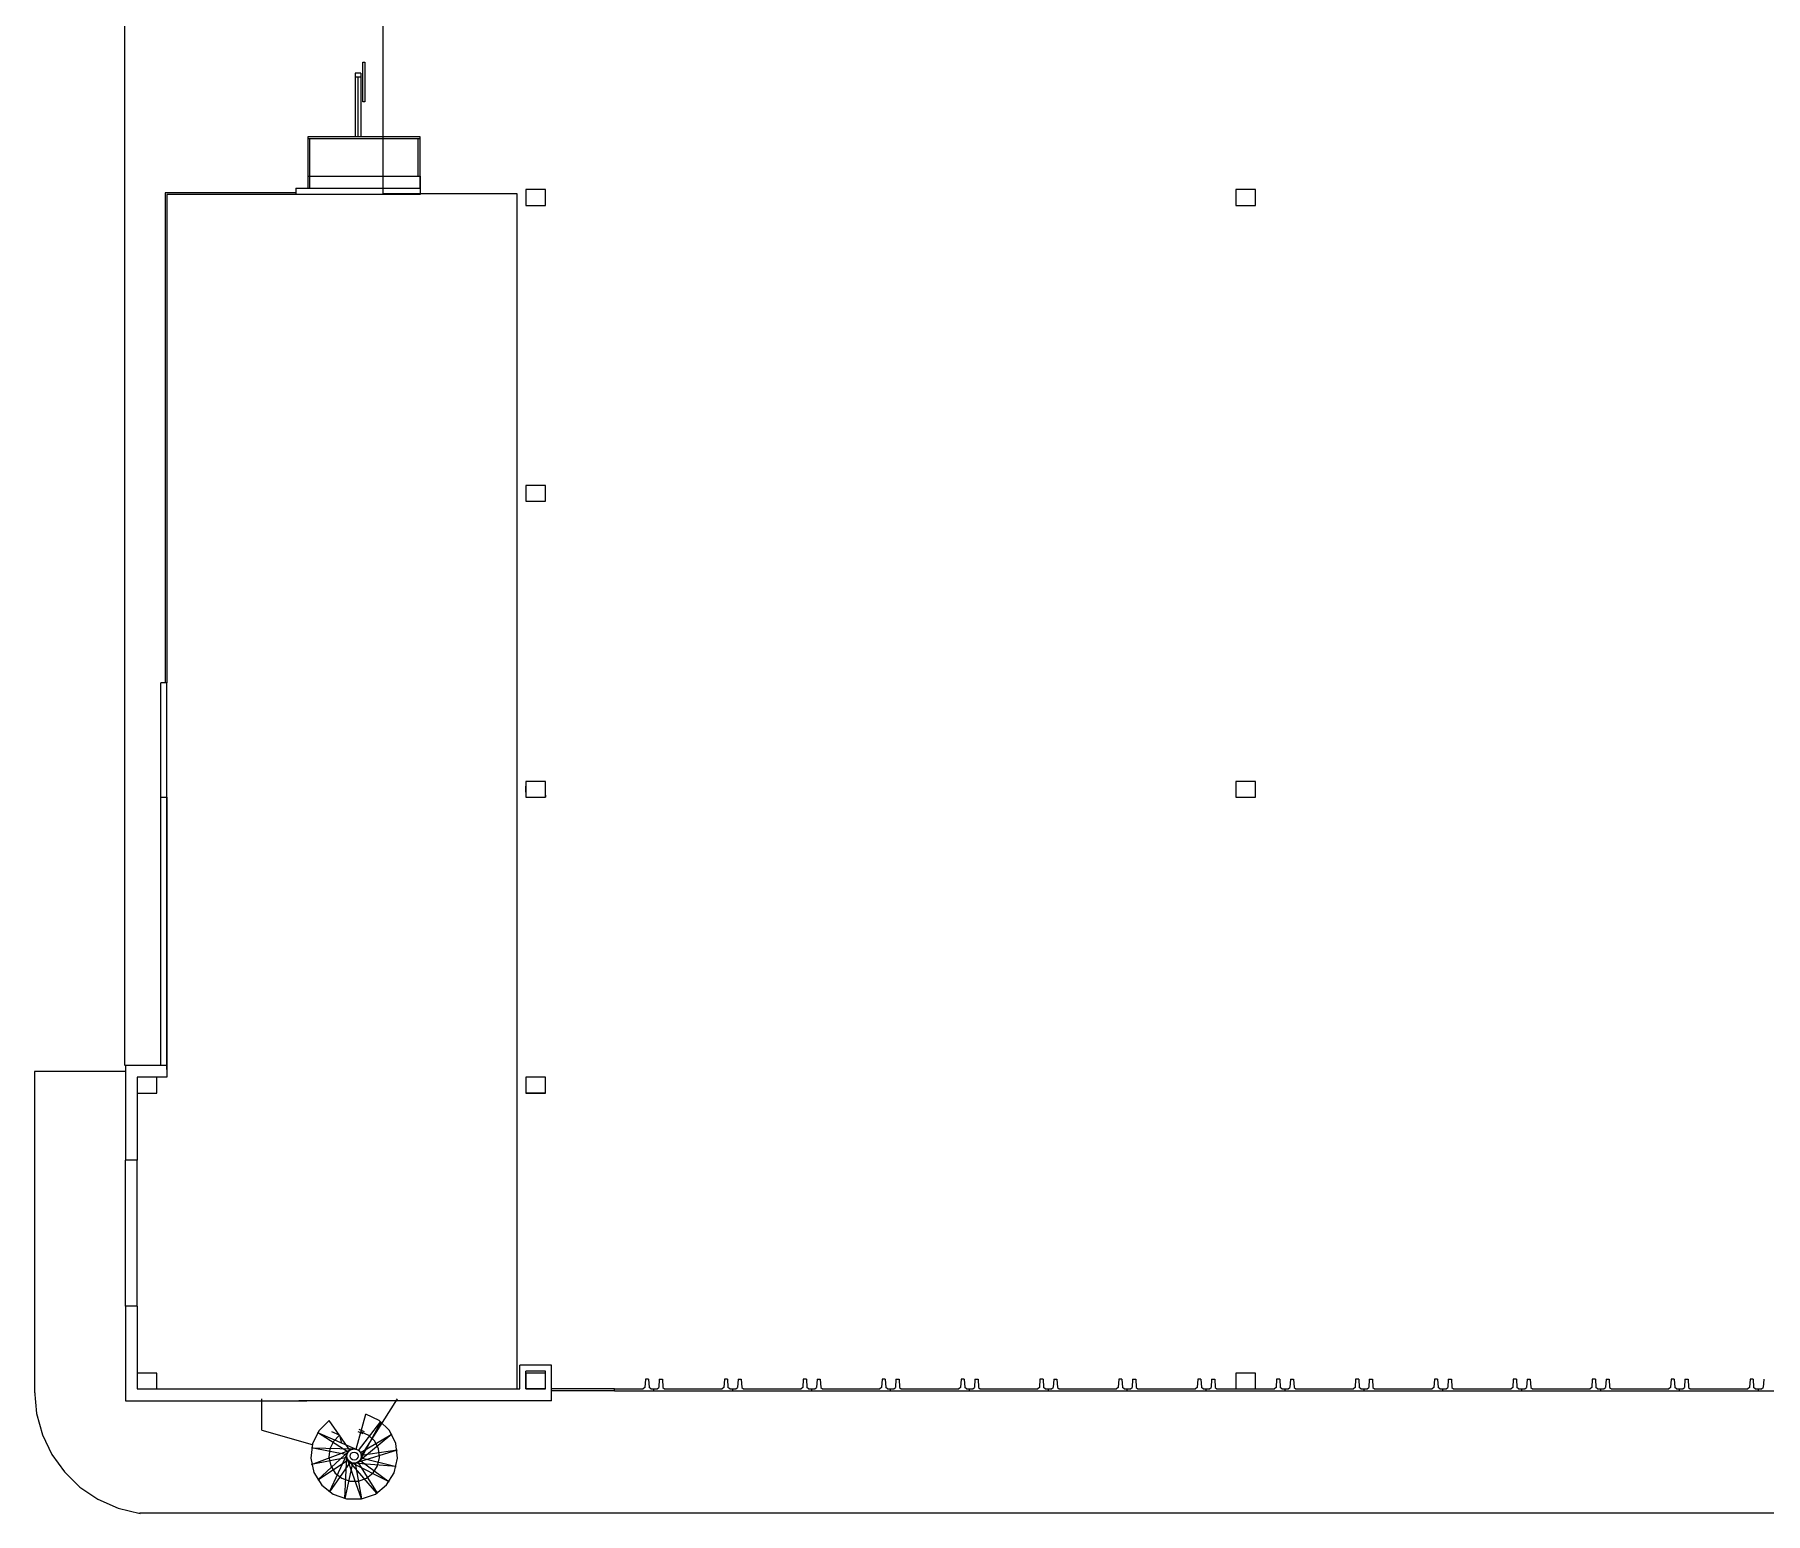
# Model space of a CAD drawing. Header units: metres. Extents: x 2 to 323, y -2 to 254.
# Drawn here: x 64.6 to 108.47, y 34.21 to 71.69 of the extents above; entities that cross this region are included whole.
import ezdxf

# ---------------------------------------------------------------- set-up
doc = ezdxf.new("R2010")
doc.units = ezdxf.units.M
for name, color, linetype in [('0-CARP', 7, 'Continuous'), ('0-CARPINTERIA', 7, 'Continuous'), ('0-EST CORTE', 7, 'Continuous'), ('0-MUROS', 7, 'Continuous'), ('0-MUROS EXISTENTES', 7, 'Continuous'), ('0-PROYECCIONES', 7, 'Continuous'), ('0-VISTA-005', 7, 'Continuous')]:
    doc.layers.add(name, color=color, linetype=linetype)

msp = doc.modelspace()

# ---------------------------------------------------------------- linework, layer by layer
at = {"layer": '0-CARP'}
msp.add_lwpolyline([(72.917, 70.989), (72.967, 70.989), (72.967, 69.989), (72.917, 69.989), (72.917, 70.989)], close=True, dxfattribs=at)
msp.add_lwpolyline([(72.917, 70.989), (72.967, 70.989), (72.967, 69.989), (72.917, 69.989), (72.917, 70.989)], close=True, dxfattribs=at)
at = {"layer": '0-CARPINTERIA'}
for p, q in [((72.718, 70.708), (72.718, 69.101)), ((72.868, 70.708), (72.718, 70.708)), ((72.718, 70.708), (72.718, 69.101)), ((72.868, 70.708), (72.718, 70.708)), ((72.868, 70.708), (72.868, 69.101)), ((72.868, 70.708), (72.868, 69.101)), ((72.868, 70.608), (72.718, 70.608)), ((72.868, 70.608), (72.718, 70.608)), ((72.793, 70.608), (72.793, 69.101)), ((72.793, 70.608), (72.793, 69.101)), ((74.368, 69.101), (71.518, 69.101)), ((74.368, 69.101), (71.518, 69.101)), ((71.518, 69.101), (71.518, 67.801)), ((74.368, 69.101), (71.518, 69.101)), ((74.368, 69.101), (71.518, 69.101)), ((71.518, 69.101), (71.518, 67.801)), ((74.368, 69.101), (71.518, 69.101)), ((74.368, 69.101), (71.518, 69.101)), ((74.368, 69.101), (71.518, 69.101)), ((74.368, 69.101), (71.518, 69.101)), ((71.518, 69.101), (71.518, 67.801)), ((74.368, 69.051), (71.518, 69.051)), ((74.368, 69.051), (71.518, 69.051)), ((74.318, 69.051), (71.518, 69.051)), ((74.318, 69.051), (71.518, 69.051)), ((74.368, 69.051), (71.518, 69.051)), ((74.318, 69.051), (71.568, 69.051)), ((71.568, 69.051), (71.568, 67.801)), ((74.318, 69.051), (71.568, 69.051)), ((71.568, 69.051), (71.568, 67.801)), ((74.318, 69.051), (71.568, 69.051)), ((71.568, 69.051), (71.568, 67.801)), ((72.718, 69.236), (72.718, 69.101)), ((72.718, 69.236), (72.718, 69.101)), ((72.793, 69.136), (72.793, 69.101)), ((72.793, 69.136), (72.793, 69.101)), ((72.868, 69.236), (72.868, 69.101)), ((72.868, 69.236), (72.868, 69.101)), ((74.318, 68.101), (74.318, 69.051)), ((74.318, 68.101), (74.318, 69.051)), ((74.318, 68.101), (74.318, 69.051)), ((74.318, 68.101), (74.318, 69.051)), ((74.318, 68.101), (74.318, 69.051)), ((74.318, 68.101), (74.318, 69.051)), ((74.368, 67.801), (74.368, 69.101)), ((74.368, 67.801), (74.368, 69.101)), ((74.368, 67.801), (74.368, 69.101)), ((74.368, 67.801), (74.368, 69.101)), ((74.368, 67.801), (74.368, 69.101)), ((74.368, 67.801), (74.368, 69.101)), ((71.518, 68.101), (74.368, 68.101)), ((71.518, 68.101), (74.368, 68.101)), ((71.568, 68.101), (74.368, 68.101)), ((74.368, 68.101), (74.368, 67.801)), ((74.368, 68.101), (74.368, 67.801)), ((74.368, 68.101), (74.368, 67.801)), ((71.368, 67.636), (71.218, 67.636)), ((71.368, 67.636), (71.218, 67.636)), ((72.868, 67.636), (72.718, 67.636)), ((72.868, 67.636), (72.718, 67.636)), ((66.896, 39.461), (66.896, 43.161)), ((66.896, 39.461), (66.896, 43.161)), ((67.196, 39.461), (67.196, 43.161)), ((67.196, 39.461), (67.196, 43.161))]:
    msp.add_line(p, q, dxfattribs=at)
for points in [[(71.218, 67.676), (67.906, 67.676), (67.906, 55.261)], [(71.218, 67.636), (67.946, 67.636), (67.946, 55.261)]]:
    msp.add_lwpolyline(points, dxfattribs=at)
at = {"layer": '0-EST CORTE'}
for p, q in [((67.696, 37.761), (67.196, 37.761)), ((67.196, 37.761), (67.196, 37.361)), ((67.696, 37.361), (67.696, 37.761)), ((67.196, 37.361), (67.696, 37.361))]:
    msp.add_line(p, q, dxfattribs=at)
for points in [[(77.046, 67.361), (77.546, 67.361), (77.546, 67.761), (77.046, 67.761), (77.046, 67.361)], [(77.046, 67.361), (77.546, 67.361), (77.546, 67.761), (77.046, 67.761), (77.046, 67.361)], [(77.046, 67.361), (77.546, 67.361), (77.546, 67.761), (77.046, 67.761), (77.046, 67.361)], [(77.046, 67.361), (77.546, 67.361), (77.546, 67.761), (77.046, 67.761), (77.046, 67.361)], [(77.046, 67.361), (77.546, 67.361), (77.546, 67.761), (77.046, 67.761), (77.046, 67.361)], [(77.046, 67.361), (77.546, 67.361), (77.546, 67.761), (77.046, 67.761), (77.046, 67.361)], [(95.046, 67.361), (95.546, 67.361), (95.546, 67.761), (95.046, 67.761), (95.046, 67.361)], [(95.046, 67.361), (95.546, 67.361), (95.546, 67.761), (95.046, 67.761), (95.046, 67.361)], [(95.046, 67.361), (95.546, 67.361), (95.546, 67.761), (95.046, 67.761), (95.046, 67.361)], [(95.046, 67.361), (95.546, 67.361), (95.546, 67.761), (95.046, 67.761), (95.046, 67.361)], [(95.046, 67.361), (95.546, 67.361), (95.546, 67.761), (95.046, 67.761), (95.046, 67.361)], [(77.046, 59.861), (77.546, 59.861), (77.546, 60.261), (77.046, 60.261), (77.046, 59.861)], [(77.046, 59.861), (77.546, 59.861), (77.546, 60.261), (77.046, 60.261), (77.046, 59.861)], [(77.046, 59.861), (77.546, 59.861), (77.546, 60.261), (77.046, 60.261), (77.046, 59.861)], [(77.046, 59.861), (77.546, 59.861), (77.546, 60.261), (77.046, 60.261), (77.046, 59.861)], [(77.046, 59.861), (77.546, 59.861), (77.546, 60.261), (77.046, 60.261), (77.046, 59.861)], [(77.046, 52.361), (77.546, 52.361), (77.546, 52.761), (77.046, 52.761), (77.046, 52.361)], [(77.046, 52.361), (77.546, 52.361), (77.546, 52.761), (77.046, 52.761), (77.046, 52.361)], [(77.046, 52.361), (77.546, 52.361), (77.546, 52.761), (77.046, 52.761), (77.046, 52.361)], [(77.046, 52.361), (77.546, 52.361), (77.546, 52.761), (77.046, 52.761), (77.046, 52.361)], [(77.046, 52.361), (77.546, 52.361), (77.546, 52.761), (77.046, 52.761), (77.046, 52.361)], [(95.046, 52.361), (95.546, 52.361), (95.546, 52.761), (95.046, 52.761), (95.046, 52.361)], [(95.046, 52.361), (95.546, 52.361), (95.546, 52.761), (95.046, 52.761), (95.046, 52.361)], [(95.046, 52.361), (95.546, 52.361), (95.546, 52.761), (95.046, 52.761), (95.046, 52.361)], [(95.046, 52.361), (95.546, 52.361), (95.546, 52.761), (95.046, 52.761), (95.046, 52.361)], [(95.046, 52.361), (95.546, 52.361), (95.546, 52.761), (95.046, 52.761), (95.046, 52.361)], [(67.196, 44.861), (67.696, 44.861), (67.696, 45.261), (67.196, 45.261), (67.196, 44.861)], [(67.196, 44.861), (67.696, 44.861), (67.696, 45.261), (67.196, 45.261), (67.196, 44.861)], [(67.196, 44.861), (67.696, 44.861), (67.696, 45.261), (67.196, 45.261), (67.196, 44.861)], [(67.196, 44.861), (67.696, 44.861), (67.696, 45.261), (67.196, 45.261), (67.196, 44.861)], [(67.196, 44.861), (67.696, 44.861), (67.696, 45.261), (67.196, 45.261), (67.196, 44.861)], [(77.046, 44.861), (77.546, 44.861), (77.546, 45.264), (77.046, 45.264), (77.046, 44.861)], [(77.046, 44.861), (77.546, 44.861), (77.546, 45.264), (77.046, 45.264), (77.046, 44.861)], [(77.046, 44.864), (77.546, 44.864), (77.546, 45.264), (77.046, 45.264), (77.046, 44.864)], [(77.046, 44.864), (77.546, 44.864), (77.546, 45.264), (77.046, 45.264), (77.046, 44.864)], [(77.046, 44.861), (77.546, 44.861), (77.546, 45.261), (77.046, 45.261), (77.046, 44.861)], [(77.046, 44.861), (77.546, 44.861), (77.546, 45.261), (77.046, 45.261), (77.046, 44.861)], [(77.046, 44.861), (77.546, 44.861), (77.546, 45.261), (77.046, 45.261), (77.046, 44.861)], [(77.046, 44.861), (77.546, 44.861), (77.546, 45.261), (77.046, 45.261), (77.046, 44.861)], [(77.046, 44.861), (77.546, 44.861), (77.546, 45.261), (77.046, 45.261), (77.046, 44.861)], [(77.046, 44.861), (77.546, 44.861), (77.546, 45.261), (77.046, 45.261), (77.046, 44.861)], [(77.046, 44.861), (77.546, 44.861), (77.546, 45.261), (77.046, 45.261), (77.046, 44.861)], [(67.196, 37.361), (67.696, 37.361), (67.696, 37.761), (67.196, 37.761), (67.196, 37.361)], [(67.196, 37.361), (67.696, 37.361), (67.696, 37.761), (67.196, 37.761), (67.196, 37.361)], [(67.196, 37.361), (67.696, 37.361), (67.696, 37.761), (67.196, 37.761), (67.196, 37.361)], [(67.196, 37.361), (67.696, 37.361), (67.696, 37.761), (67.196, 37.761), (67.196, 37.361)], [(67.196, 37.361), (67.696, 37.361), (67.696, 37.761), (67.196, 37.761), (67.196, 37.361)], [(77.046, 37.361), (77.546, 37.361), (77.546, 37.761), (77.046, 37.761), (77.046, 37.361)], [(77.046, 37.361), (77.546, 37.361), (77.546, 37.761), (77.046, 37.761), (77.046, 37.361)], [(77.046, 37.361), (77.546, 37.361), (77.546, 37.761), (77.046, 37.761), (77.046, 37.361)], [(77.046, 37.361), (77.546, 37.361), (77.546, 37.761), (77.046, 37.761), (77.046, 37.361)], [(77.046, 37.361), (77.546, 37.361), (77.546, 37.761), (77.046, 37.761), (77.046, 37.361)], [(77.046, 37.361), (77.546, 37.361), (77.546, 37.761), (77.046, 37.761), (77.046, 37.361)], [(77.046, 37.361), (77.546, 37.361), (77.546, 37.761), (77.046, 37.761), (77.046, 37.361)], [(77.046, 37.361), (77.546, 37.361), (77.546, 37.761), (77.046, 37.761), (77.046, 37.361)], [(77.046, 37.361), (77.546, 37.361), (77.546, 37.761), (77.046, 37.761), (77.046, 37.361)], [(77.046, 37.361), (77.546, 37.361), (77.546, 37.761), (77.046, 37.761), (77.046, 37.361)], [(95.046, 37.361), (95.546, 37.361), (95.546, 37.761), (95.046, 37.761), (95.046, 37.361)], [(95.046, 37.361), (95.546, 37.361), (95.546, 37.761), (95.046, 37.761), (95.046, 37.361)], [(95.046, 37.361), (95.546, 37.361), (95.546, 37.761), (95.046, 37.761), (95.046, 37.361)], [(95.046, 37.361), (95.546, 37.361), (95.546, 37.761), (95.046, 37.761), (95.046, 37.361)], [(95.046, 37.361), (95.546, 37.361), (95.546, 37.761), (95.046, 37.761), (95.046, 37.361)]]:
    msp.add_lwpolyline(points, close=True, dxfattribs=at)
at = {"layer": '0-MUROS'}
for p, q in [((67.796, 52.361), (67.796, 55.261)), ((67.946, 55.261), (67.796, 55.261)), ((67.796, 52.361), (67.796, 55.261)), ((67.946, 55.261), (67.796, 55.261)), ((67.796, 52.361), (67.796, 55.261)), ((67.946, 55.261), (67.796, 55.261)), ((67.796, 52.361), (67.796, 55.261)), ((67.946, 55.261), (67.796, 55.261)), ((67.946, 52.461), (67.946, 55.261)), ((67.946, 52.361), (67.946, 55.261)), ((67.946, 52.461), (67.946, 55.261)), ((67.946, 52.461), (67.946, 55.261)), ((67.796, 52.361), (67.795, 53.161)), ((67.796, 52.361), (67.795, 53.161)), ((67.796, 52.361), (67.795, 53.161)), ((67.796, 52.361), (67.795, 53.161)), ((67.796, 52.361), (67.795, 53.161)), ((67.796, 52.361), (67.795, 53.161)), ((67.796, 52.361), (67.795, 53.161)), ((67.796, 52.361), (67.795, 53.161)), ((67.796, 52.461), (67.796, 53.161)), ((67.796, 52.461), (67.796, 53.161)), ((67.796, 52.461), (67.796, 53.161)), ((67.796, 52.461), (67.796, 53.161)), ((67.796, 52.461), (67.796, 53.161)), ((67.796, 52.461), (67.796, 53.161)), ((67.796, 52.461), (67.796, 53.161)), ((67.796, 52.461), (67.796, 53.161)), ((67.946, 52.461), (67.946, 53.161)), ((67.946, 52.461), (67.946, 53.161)), ((67.946, 52.461), (67.946, 53.161)), ((67.946, 52.461), (67.946, 53.161)), ((67.946, 52.461), (67.946, 53.161)), ((67.946, 52.461), (67.946, 53.161)), ((67.946, 52.461), (67.946, 53.161)), ((67.946, 52.461), (67.946, 53.161)), ((67.946, 52.461), (67.946, 53.161)), ((67.946, 52.461), (67.946, 53.161)), ((67.946, 52.461), (67.946, 53.161)), ((67.946, 52.461), (67.946, 53.161)), ((67.946, 52.461), (67.946, 53.161)), ((67.946, 52.461), (67.946, 53.161)), ((67.946, 52.461), (67.946, 53.161)), ((67.946, 52.461), (67.946, 53.161))]:
    msp.add_line(p, q, dxfattribs=at)
at = {"layer": '0-MUROS EXISTENTES'}
for p, q in [((71.218, 67.801), (74.368, 67.801)), ((71.218, 67.801), (74.368, 67.801)), ((71.218, 67.801), (74.368, 67.801)), ((71.218, 67.801), (71.218, 67.636)), ((74.368, 67.636), (71.218, 67.636)), ((74.368, 67.636), (71.218, 67.636)), ((74.368, 67.636), (71.218, 67.636)), ((74.368, 67.636), (71.218, 67.636)), ((74.368, 67.636), (71.218, 67.636)), ((74.368, 67.801), (74.368, 67.636)), ((74.368, 67.801), (74.368, 67.636)), ((74.368, 67.801), (74.368, 67.636)), ((67.796, 45.561), (67.796, 52.361)), ((67.796, 45.561), (67.796, 52.361)), ((67.946, 45.561), (67.946, 52.361)), ((67.946, 45.561), (67.946, 52.361)), ((77.046, 52.486), (77.046, 52.636)), ((77.046, 52.486), (77.046, 52.636)), ((67.946, 45.461), (67.946, 51.35)), ((67.946, 45.461), (67.946, 51.35)), ((66.896, 45.561), (66.896, 43.161)), ((67.896, 45.561), (66.896, 45.561)), ((67.946, 45.561), (66.896, 45.561)), ((66.896, 45.561), (66.896, 43.161)), ((66.896, 45.561), (66.896, 43.161)), ((67.896, 45.561), (66.896, 45.561)), ((67.946, 45.561), (66.896, 45.561)), ((66.896, 45.561), (66.896, 43.161)), ((67.196, 45.261), (67.196, 43.161)), ((67.896, 45.261), (67.196, 45.261)), ((67.896, 45.261), (67.196, 45.261)), ((67.896, 45.261), (67.196, 45.261)), ((67.946, 45.261), (67.196, 45.261)), ((67.196, 45.261), (67.196, 43.161)), ((67.196, 45.261), (67.196, 43.161)), ((67.896, 45.261), (67.196, 45.261)), ((67.896, 45.261), (67.196, 45.261)), ((67.896, 45.261), (67.196, 45.261)), ((67.946, 45.261), (67.196, 45.261)), ((67.196, 45.261), (67.196, 43.161)), ((67.946, 45.561), (67.946, 45.261)), ((67.946, 45.561), (67.946, 45.261)), ((67.196, 43.161), (66.896, 43.161)), ((67.196, 43.161), (66.896, 43.161)), ((67.196, 43.161), (66.896, 43.161)), ((67.196, 43.161), (66.896, 43.161)), ((67.196, 43.161), (66.896, 43.161)), ((67.196, 43.161), (66.896, 43.161)), ((66.896, 39.461), (66.896, 37.061)), ((67.196, 39.461), (66.896, 39.461)), ((66.896, 39.461), (66.896, 37.061)), ((67.196, 39.461), (66.896, 39.461)), ((66.896, 39.461), (66.896, 37.061)), ((67.196, 39.461), (67.196, 37.361)), ((67.196, 39.461), (67.196, 37.361)), ((76.896, 37.361), (76.896, 37.966)), ((77.696, 37.966), (76.896, 37.966)), ((76.896, 37.361), (76.896, 37.966)), ((77.696, 37.966), (76.896, 37.966)), ((77.046, 37.361), (77.046, 37.816)), ((77.546, 37.816), (77.046, 37.816)), ((77.046, 37.361), (77.046, 37.816)), ((77.546, 37.816), (77.046, 37.816)), ((77.696, 37.966), (77.546, 37.966)), ((77.696, 37.966), (77.546, 37.966)), ((77.546, 37.361), (77.546, 37.816)), ((77.546, 37.361), (77.546, 37.816)), ((77.696, 37.061), (77.696, 37.966)), ((77.696, 37.061), (77.696, 37.966)), ((77.696, 37.061), (77.696, 37.966)), ((77.696, 37.061), (77.696, 37.966)), ((67.196, 37.361), (76.896, 37.361)), ((67.196, 37.361), (67.796, 37.361)), ((67.196, 37.361), (76.896, 37.361)), ((67.196, 37.361), (67.796, 37.361)), ((67.896, 37.361), (71.396, 37.361)), ((67.896, 37.361), (71.396, 37.361)), ((71.396, 37.361), (75.296, 37.361)), ((71.396, 37.361), (75.296, 37.361)), ((77.546, 37.361), (77.046, 37.361)), ((77.546, 37.361), (77.046, 37.361)), ((79.296, 37.361), (77.696, 37.361)), ((79.296, 37.361), (77.696, 37.361)), ((79.296, 37.311), (77.696, 37.311)), ((79.296, 37.311), (77.696, 37.311)), ((79.296, 37.361), (80.026, 37.361)), ((79.296, 37.311), (79.296, 37.361)), ((79.296, 37.361), (80.026, 37.361)), ((79.296, 37.311), (79.296, 37.361)), ((79.296, 37.311), (80.296, 37.311)), ((79.296, 37.311), (80.296, 37.311)), ((80.068, 37.401), (80.026, 37.361)), ((80.068, 37.401), (80.026, 37.361)), ((80.081, 37.611), (80.068, 37.401)), ((80.081, 37.611), (80.068, 37.401)), ((80.161, 37.611), (80.081, 37.611)), ((80.161, 37.611), (80.081, 37.611)), ((80.161, 37.611), (80.173, 37.401)), ((80.161, 37.611), (80.173, 37.401)), ((80.216, 37.361), (80.173, 37.401)), ((80.216, 37.361), (80.173, 37.401)), ((80.216, 37.361), (80.296, 37.361)), ((80.216, 37.361), (80.296, 37.361)), ((80.296, 37.311), (80.296, 37.361)), ((80.296, 37.311), (80.296, 37.361)), ((80.296, 37.361), (80.376, 37.361)), ((80.296, 37.311), (80.296, 37.361)), ((80.296, 37.311), (80.296, 37.361)), ((80.296, 37.361), (80.376, 37.361)), ((80.296, 37.311), (82.296, 37.311)), ((80.296, 37.311), (82.296, 37.311)), ((80.376, 37.361), (80.418, 37.401)), ((80.376, 37.361), (80.418, 37.401)), ((80.431, 37.611), (80.418, 37.401)), ((80.431, 37.611), (80.418, 37.401)), ((80.431, 37.611), (80.511, 37.611)), ((80.431, 37.611), (80.511, 37.611)), ((80.511, 37.611), (80.523, 37.401)), ((80.511, 37.611), (80.523, 37.401)), ((80.523, 37.401), (80.566, 37.361)), ((80.523, 37.401), (80.566, 37.361)), ((80.566, 37.361), (82.026, 37.361)), ((80.566, 37.361), (82.026, 37.361)), ((82.068, 37.401), (82.026, 37.361)), ((82.068, 37.401), (82.026, 37.361)), ((82.081, 37.611), (82.068, 37.401)), ((82.081, 37.611), (82.068, 37.401)), ((82.161, 37.611), (82.081, 37.611)), ((82.161, 37.611), (82.081, 37.611)), ((82.161, 37.611), (82.173, 37.401)), ((82.161, 37.611), (82.173, 37.401)), ((82.216, 37.361), (82.173, 37.401)), ((82.216, 37.361), (82.173, 37.401)), ((82.216, 37.361), (82.296, 37.361)), ((82.216, 37.361), (82.296, 37.361)), ((82.296, 37.311), (82.296, 37.361)), ((82.296, 37.311), (82.296, 37.361)), ((82.296, 37.361), (82.376, 37.361)), ((82.296, 37.311), (82.296, 37.361)), ((82.296, 37.311), (82.296, 37.361)), ((82.296, 37.361), (82.376, 37.361)), ((82.296, 37.311), (84.296, 37.311)), ((82.296, 37.311), (84.296, 37.311)), ((82.376, 37.361), (82.418, 37.401)), ((82.376, 37.361), (82.418, 37.401)), ((82.431, 37.611), (82.418, 37.401)), ((82.431, 37.611), (82.418, 37.401)), ((82.431, 37.611), (82.511, 37.611)), ((82.431, 37.611), (82.511, 37.611)), ((82.511, 37.611), (82.523, 37.401)), ((82.511, 37.611), (82.523, 37.401)), ((82.523, 37.401), (82.566, 37.361)), ((82.523, 37.401), (82.566, 37.361)), ((82.566, 37.361), (84.026, 37.361)), ((82.566, 37.361), (84.026, 37.361)), ((84.068, 37.401), (84.026, 37.361)), ((84.068, 37.401), (84.026, 37.361)), ((84.081, 37.611), (84.068, 37.401)), ((84.081, 37.611), (84.068, 37.401)), ((84.161, 37.611), (84.081, 37.611)), ((84.161, 37.611), (84.081, 37.611)), ((84.161, 37.611), (84.173, 37.401)), ((84.161, 37.611), (84.173, 37.401)), ((84.216, 37.361), (84.173, 37.401)), ((84.216, 37.361), (84.173, 37.401)), ((84.216, 37.361), (84.296, 37.361)), ((84.216, 37.361), (84.296, 37.361)), ((84.296, 37.311), (84.296, 37.361)), ((84.296, 37.311), (84.296, 37.361)), ((84.296, 37.361), (84.376, 37.361)), ((84.296, 37.311), (84.296, 37.361)), ((84.296, 37.311), (84.296, 37.361)), ((84.296, 37.361), (84.376, 37.361)), ((84.296, 37.311), (86.296, 37.311)), ((84.296, 37.311), (86.296, 37.311)), ((84.376, 37.361), (84.418, 37.401)), ((84.376, 37.361), (84.418, 37.401)), ((84.431, 37.611), (84.418, 37.401)), ((84.431, 37.611), (84.418, 37.401)), ((84.431, 37.611), (84.511, 37.611)), ((84.431, 37.611), (84.511, 37.611)), ((84.511, 37.611), (84.523, 37.401)), ((84.511, 37.611), (84.523, 37.401)), ((84.523, 37.401), (84.566, 37.361)), ((84.523, 37.401), (84.566, 37.361)), ((84.566, 37.361), (86.026, 37.361)), ((84.566, 37.361), (86.026, 37.361)), ((86.068, 37.401), (86.026, 37.361)), ((86.068, 37.401), (86.026, 37.361)), ((86.081, 37.611), (86.068, 37.401)), ((86.081, 37.611), (86.068, 37.401)), ((86.161, 37.611), (86.081, 37.611)), ((86.161, 37.611), (86.081, 37.611)), ((86.161, 37.611), (86.173, 37.401)), ((86.161, 37.611), (86.173, 37.401)), ((86.216, 37.361), (86.173, 37.401)), ((86.216, 37.361), (86.173, 37.401)), ((86.216, 37.361), (86.296, 37.361)), ((86.216, 37.361), (86.296, 37.361)), ((86.296, 37.311), (86.296, 37.361)), ((86.296, 37.361), (86.376, 37.361)), ((86.296, 37.311), (86.296, 37.361)), ((86.296, 37.311), (86.296, 37.361)), ((86.296, 37.361), (86.376, 37.361)), ((86.296, 37.311), (86.296, 37.361)), ((86.296, 37.311), (88.296, 37.311)), ((86.296, 37.311), (88.296, 37.311)), ((86.376, 37.361), (86.418, 37.401)), ((86.376, 37.361), (86.418, 37.401)), ((86.431, 37.611), (86.418, 37.401)), ((86.431, 37.611), (86.418, 37.401)), ((86.431, 37.611), (86.511, 37.611)), ((86.431, 37.611), (86.511, 37.611)), ((86.511, 37.611), (86.523, 37.401)), ((86.511, 37.611), (86.523, 37.401)), ((86.523, 37.401), (86.566, 37.361)), ((86.523, 37.401), (86.566, 37.361)), ((86.566, 37.361), (88.026, 37.361)), ((86.566, 37.361), (88.026, 37.361)), ((88.068, 37.401), (88.026, 37.361)), ((88.068, 37.401), (88.026, 37.361)), ((88.081, 37.611), (88.068, 37.401)), ((88.081, 37.611), (88.068, 37.401)), ((88.161, 37.611), (88.081, 37.611)), ((88.161, 37.611), (88.081, 37.611)), ((88.161, 37.611), (88.173, 37.401)), ((88.161, 37.611), (88.173, 37.401)), ((88.216, 37.361), (88.173, 37.401)), ((88.216, 37.361), (88.173, 37.401)), ((88.216, 37.361), (88.296, 37.361)), ((88.216, 37.361), (88.296, 37.361)), ((88.296, 37.311), (88.296, 37.361)), ((88.296, 37.311), (88.296, 37.361)), ((88.296, 37.361), (88.376, 37.361)), ((88.296, 37.311), (88.296, 37.361)), ((88.296, 37.311), (88.296, 37.361)), ((88.296, 37.361), (88.376, 37.361)), ((88.296, 37.311), (90.296, 37.311)), ((88.296, 37.311), (90.296, 37.311)), ((88.376, 37.361), (88.418, 37.401)), ((88.376, 37.361), (88.418, 37.401)), ((88.431, 37.611), (88.418, 37.401)), ((88.431, 37.611), (88.418, 37.401)), ((88.431, 37.611), (88.511, 37.611)), ((88.431, 37.611), (88.511, 37.611)), ((88.511, 37.611), (88.523, 37.401)), ((88.511, 37.611), (88.523, 37.401)), ((88.523, 37.401), (88.566, 37.361)), ((88.523, 37.401), (88.566, 37.361)), ((88.566, 37.361), (90.026, 37.361)), ((88.566, 37.361), (90.026, 37.361)), ((90.068, 37.401), (90.026, 37.361)), ((90.068, 37.401), (90.026, 37.361)), ((90.081, 37.611), (90.068, 37.401)), ((90.081, 37.611), (90.068, 37.401)), ((90.161, 37.611), (90.081, 37.611)), ((90.161, 37.611), (90.081, 37.611)), ((90.161, 37.611), (90.173, 37.401)), ((90.161, 37.611), (90.173, 37.401)), ((90.216, 37.361), (90.173, 37.401)), ((90.216, 37.361), (90.173, 37.401)), ((90.216, 37.361), (90.296, 37.361)), ((90.216, 37.361), (90.296, 37.361)), ((90.296, 37.311), (90.296, 37.361)), ((90.296, 37.311), (90.296, 37.361)), ((90.296, 37.361), (90.376, 37.361)), ((90.296, 37.311), (90.296, 37.361)), ((90.296, 37.311), (90.296, 37.361)), ((90.296, 37.361), (90.376, 37.361)), ((90.296, 37.311), (92.296, 37.311)), ((90.296, 37.311), (92.296, 37.311)), ((90.376, 37.361), (90.418, 37.401)), ((90.376, 37.361), (90.418, 37.401)), ((90.431, 37.611), (90.418, 37.401)), ((90.431, 37.611), (90.418, 37.401)), ((90.431, 37.611), (90.511, 37.611)), ((90.431, 37.611), (90.511, 37.611)), ((90.511, 37.611), (90.523, 37.401)), ((90.511, 37.611), (90.523, 37.401)), ((90.523, 37.401), (90.566, 37.361)), ((90.523, 37.401), (90.566, 37.361)), ((90.566, 37.361), (92.026, 37.361)), ((90.566, 37.361), (92.026, 37.361)), ((92.068, 37.401), (92.026, 37.361)), ((92.068, 37.401), (92.026, 37.361)), ((92.081, 37.611), (92.068, 37.401)), ((92.081, 37.611), (92.068, 37.401)), ((92.161, 37.611), (92.081, 37.611)), ((92.161, 37.611), (92.081, 37.611)), ((92.161, 37.611), (92.173, 37.401)), ((92.161, 37.611), (92.173, 37.401)), ((92.216, 37.361), (92.173, 37.401)), ((92.216, 37.361), (92.173, 37.401)), ((92.216, 37.361), (92.296, 37.361)), ((92.216, 37.361), (92.296, 37.361)), ((92.296, 37.311), (92.296, 37.361)), ((92.296, 37.361), (92.376, 37.361)), ((92.296, 37.311), (92.296, 37.361)), ((92.296, 37.311), (92.296, 37.361)), ((92.296, 37.361), (92.376, 37.361)), ((92.296, 37.311), (92.296, 37.361)), ((92.296, 37.311), (94.296, 37.311)), ((92.296, 37.311), (94.296, 37.311)), ((92.376, 37.361), (92.418, 37.401)), ((92.376, 37.361), (92.418, 37.401)), ((92.431, 37.611), (92.418, 37.401)), ((92.431, 37.611), (92.418, 37.401)), ((92.431, 37.611), (92.511, 37.611)), ((92.431, 37.611), (92.511, 37.611)), ((92.511, 37.611), (92.523, 37.401)), ((92.511, 37.611), (92.523, 37.401)), ((92.523, 37.401), (92.566, 37.361)), ((92.523, 37.401), (92.566, 37.361)), ((92.566, 37.361), (94.026, 37.361)), ((92.566, 37.361), (94.026, 37.361)), ((94.068, 37.401), (94.026, 37.361)), ((94.068, 37.401), (94.026, 37.361)), ((94.081, 37.611), (94.068, 37.401)), ((94.081, 37.611), (94.068, 37.401)), ((94.161, 37.611), (94.081, 37.611)), ((94.161, 37.611), (94.081, 37.611)), ((94.161, 37.611), (94.173, 37.401)), ((94.161, 37.611), (94.173, 37.401)), ((94.216, 37.361), (94.173, 37.401)), ((94.216, 37.361), (94.173, 37.401)), ((94.216, 37.361), (94.296, 37.361)), ((94.216, 37.361), (94.296, 37.361)), ((94.296, 37.311), (94.296, 37.361)), ((94.296, 37.311), (94.296, 37.361)), ((94.296, 37.361), (94.376, 37.361)), ((94.296, 37.311), (94.296, 37.361)), ((94.296, 37.311), (94.296, 37.361)), ((94.296, 37.361), (94.376, 37.361)), ((94.296, 37.311), (96.296, 37.311)), ((94.296, 37.311), (96.296, 37.311)), ((94.376, 37.361), (94.418, 37.401)), ((94.376, 37.361), (94.418, 37.401)), ((94.431, 37.611), (94.418, 37.401)), ((94.431, 37.611), (94.418, 37.401)), ((94.431, 37.611), (94.511, 37.611)), ((94.431, 37.611), (94.511, 37.611)), ((94.511, 37.611), (94.523, 37.401)), ((94.511, 37.611), (94.523, 37.401)), ((94.523, 37.401), (94.566, 37.361)), ((94.523, 37.401), (94.566, 37.361)), ((94.566, 37.361), (96.026, 37.361)), ((94.566, 37.361), (96.026, 37.361)), ((96.068, 37.401), (96.026, 37.361)), ((96.068, 37.401), (96.026, 37.361)), ((96.081, 37.611), (96.068, 37.401)), ((96.081, 37.611), (96.068, 37.401)), ((96.161, 37.611), (96.081, 37.611)), ((96.161, 37.611), (96.081, 37.611)), ((96.161, 37.611), (96.173, 37.401)), ((96.161, 37.611), (96.173, 37.401)), ((96.216, 37.361), (96.173, 37.401)), ((96.216, 37.361), (96.173, 37.401)), ((96.216, 37.361), (96.296, 37.361)), ((96.216, 37.361), (96.296, 37.361)), ((96.296, 37.311), (96.296, 37.361)), ((96.296, 37.361), (96.376, 37.361)), ((96.296, 37.311), (96.296, 37.361)), ((96.296, 37.311), (96.296, 37.361)), ((96.296, 37.361), (96.376, 37.361)), ((96.296, 37.311), (96.296, 37.361)), ((96.296, 37.311), (98.296, 37.311)), ((96.296, 37.311), (98.296, 37.311)), ((96.376, 37.361), (96.418, 37.401)), ((96.376, 37.361), (96.418, 37.401)), ((96.431, 37.611), (96.418, 37.401)), ((96.431, 37.611), (96.418, 37.401)), ((96.431, 37.611), (96.511, 37.611)), ((96.431, 37.611), (96.511, 37.611)), ((96.511, 37.611), (96.523, 37.401)), ((96.511, 37.611), (96.523, 37.401)), ((96.523, 37.401), (96.566, 37.361)), ((96.523, 37.401), (96.566, 37.361)), ((96.566, 37.361), (98.026, 37.361)), ((96.566, 37.361), (98.026, 37.361)), ((98.068, 37.401), (98.026, 37.361)), ((98.068, 37.401), (98.026, 37.361)), ((98.081, 37.611), (98.068, 37.401)), ((98.081, 37.611), (98.068, 37.401)), ((98.161, 37.611), (98.081, 37.611)), ((98.161, 37.611), (98.081, 37.611)), ((98.161, 37.611), (98.173, 37.401)), ((98.161, 37.611), (98.173, 37.401)), ((98.216, 37.361), (98.173, 37.401)), ((98.216, 37.361), (98.173, 37.401)), ((98.216, 37.361), (98.296, 37.361)), ((98.216, 37.361), (98.296, 37.361)), ((98.296, 37.311), (98.296, 37.361)), ((98.296, 37.361), (98.376, 37.361)), ((98.296, 37.311), (98.296, 37.361)), ((98.296, 37.311), (98.296, 37.361)), ((98.296, 37.361), (98.376, 37.361)), ((98.296, 37.311), (98.296, 37.361)), ((98.296, 37.311), (100.296, 37.311)), ((98.296, 37.311), (100.296, 37.311)), ((98.376, 37.361), (98.418, 37.401)), ((98.376, 37.361), (98.418, 37.401)), ((98.431, 37.611), (98.418, 37.401)), ((98.431, 37.611), (98.418, 37.401)), ((98.431, 37.611), (98.511, 37.611)), ((98.431, 37.611), (98.511, 37.611)), ((98.511, 37.611), (98.523, 37.401)), ((98.511, 37.611), (98.523, 37.401)), ((98.523, 37.401), (98.566, 37.361)), ((98.523, 37.401), (98.566, 37.361)), ((98.566, 37.361), (100.026, 37.361)), ((98.566, 37.361), (100.026, 37.361)), ((100.068, 37.401), (100.026, 37.361)), ((100.068, 37.401), (100.026, 37.361)), ((100.081, 37.611), (100.068, 37.401)), ((100.081, 37.611), (100.068, 37.401)), ((100.161, 37.611), (100.081, 37.611)), ((100.161, 37.611), (100.081, 37.611)), ((100.161, 37.611), (100.173, 37.401)), ((100.161, 37.611), (100.173, 37.401)), ((100.216, 37.361), (100.173, 37.401)), ((100.216, 37.361), (100.173, 37.401)), ((100.216, 37.361), (100.296, 37.361)), ((100.216, 37.361), (100.296, 37.361)), ((100.296, 37.311), (100.296, 37.361)), ((100.296, 37.311), (100.296, 37.361)), ((100.296, 37.361), (100.376, 37.361)), ((100.296, 37.311), (100.296, 37.361)), ((100.296, 37.311), (100.296, 37.361)), ((100.296, 37.361), (100.376, 37.361)), ((100.296, 37.311), (102.296, 37.311)), ((100.296, 37.311), (102.296, 37.311)), ((100.376, 37.361), (100.418, 37.401)), ((100.376, 37.361), (100.418, 37.401)), ((100.431, 37.611), (100.418, 37.401)), ((100.431, 37.611), (100.418, 37.401)), ((100.431, 37.611), (100.511, 37.611)), ((100.431, 37.611), (100.511, 37.611)), ((100.511, 37.611), (100.523, 37.401)), ((100.511, 37.611), (100.523, 37.401)), ((100.523, 37.401), (100.566, 37.361)), ((100.523, 37.401), (100.566, 37.361)), ((100.566, 37.361), (102.026, 37.361)), ((100.566, 37.361), (102.026, 37.361)), ((102.068, 37.401), (102.026, 37.361)), ((102.068, 37.401), (102.026, 37.361)), ((102.081, 37.611), (102.068, 37.401)), ((102.081, 37.611), (102.068, 37.401)), ((102.161, 37.611), (102.081, 37.611)), ((102.161, 37.611), (102.081, 37.611)), ((102.161, 37.611), (102.173, 37.401)), ((102.161, 37.611), (102.173, 37.401)), ((102.216, 37.361), (102.173, 37.401)), ((102.216, 37.361), (102.173, 37.401)), ((102.216, 37.361), (102.296, 37.361)), ((102.216, 37.361), (102.296, 37.361)), ((102.296, 37.311), (102.296, 37.361)), ((102.296, 37.311), (102.296, 37.361)), ((102.296, 37.361), (102.376, 37.361)), ((102.296, 37.311), (102.296, 37.361)), ((102.296, 37.311), (102.296, 37.361)), ((102.296, 37.361), (102.376, 37.361)), ((102.296, 37.311), (104.296, 37.311)), ((102.296, 37.311), (104.296, 37.311)), ((102.376, 37.361), (102.418, 37.401)), ((102.376, 37.361), (102.418, 37.401)), ((102.431, 37.611), (102.418, 37.401)), ((102.431, 37.611), (102.418, 37.401)), ((102.431, 37.611), (102.511, 37.611)), ((102.431, 37.611), (102.511, 37.611)), ((102.511, 37.611), (102.523, 37.401)), ((102.511, 37.611), (102.523, 37.401)), ((102.523, 37.401), (102.566, 37.361)), ((102.523, 37.401), (102.566, 37.361)), ((102.566, 37.361), (104.026, 37.361)), ((102.566, 37.361), (104.026, 37.361)), ((104.068, 37.401), (104.026, 37.361)), ((104.068, 37.401), (104.026, 37.361)), ((104.081, 37.611), (104.068, 37.401)), ((104.081, 37.611), (104.068, 37.401)), ((104.161, 37.611), (104.081, 37.611)), ((104.161, 37.611), (104.081, 37.611)), ((104.161, 37.611), (104.173, 37.401)), ((104.161, 37.611), (104.173, 37.401)), ((104.216, 37.361), (104.173, 37.401)), ((104.216, 37.361), (104.173, 37.401)), ((104.216, 37.361), (104.296, 37.361)), ((104.216, 37.361), (104.296, 37.361)), ((104.296, 37.311), (104.296, 37.361)), ((104.296, 37.311), (104.296, 37.361)), ((104.296, 37.361), (104.376, 37.361)), ((104.296, 37.311), (104.296, 37.361)), ((104.296, 37.311), (104.296, 37.361)), ((104.296, 37.361), (104.376, 37.361)), ((104.296, 37.311), (106.296, 37.311)), ((104.296, 37.311), (106.296, 37.311)), ((104.376, 37.361), (104.418, 37.401)), ((104.376, 37.361), (104.418, 37.401)), ((104.431, 37.611), (104.418, 37.401)), ((104.431, 37.611), (104.418, 37.401)), ((104.431, 37.611), (104.511, 37.611)), ((104.431, 37.611), (104.511, 37.611)), ((104.511, 37.611), (104.523, 37.401)), ((104.511, 37.611), (104.523, 37.401)), ((104.523, 37.401), (104.566, 37.361)), ((104.523, 37.401), (104.566, 37.361)), ((104.566, 37.361), (106.026, 37.361)), ((104.566, 37.361), (106.026, 37.361)), ((106.068, 37.401), (106.026, 37.361)), ((106.068, 37.401), (106.026, 37.361)), ((106.081, 37.611), (106.068, 37.401)), ((106.081, 37.611), (106.068, 37.401)), ((106.161, 37.611), (106.081, 37.611)), ((106.161, 37.611), (106.081, 37.611)), ((106.161, 37.611), (106.173, 37.401)), ((106.161, 37.611), (106.173, 37.401)), ((106.216, 37.361), (106.173, 37.401)), ((106.216, 37.361), (106.173, 37.401)), ((106.216, 37.361), (106.296, 37.361)), ((106.216, 37.361), (106.296, 37.361)), ((106.296, 37.311), (106.296, 37.361)), ((106.296, 37.311), (106.296, 37.361)), ((106.296, 37.361), (106.376, 37.361)), ((106.296, 37.311), (106.296, 37.361)), ((106.296, 37.311), (106.296, 37.361)), ((106.296, 37.361), (106.376, 37.361)), ((106.296, 37.311), (108.296, 37.311)), ((106.296, 37.311), (108.296, 37.311)), ((106.376, 37.361), (106.418, 37.401)), ((106.376, 37.361), (106.418, 37.401)), ((106.431, 37.611), (106.418, 37.401)), ((106.431, 37.611), (106.418, 37.401)), ((106.431, 37.611), (106.511, 37.611)), ((106.431, 37.611), (106.511, 37.611)), ((106.511, 37.611), (106.523, 37.401)), ((106.511, 37.611), (106.523, 37.401)), ((106.523, 37.401), (106.566, 37.361)), ((106.523, 37.401), (106.566, 37.361)), ((106.566, 37.361), (108.026, 37.361)), ((106.566, 37.361), (108.026, 37.361)), ((108.068, 37.401), (108.026, 37.361)), ((108.068, 37.401), (108.026, 37.361)), ((108.081, 37.611), (108.068, 37.401)), ((108.081, 37.611), (108.068, 37.401)), ((108.161, 37.611), (108.081, 37.611)), ((108.161, 37.611), (108.081, 37.611)), ((108.161, 37.611), (108.173, 37.401)), ((108.161, 37.611), (108.173, 37.401)), ((108.216, 37.361), (108.173, 37.401)), ((108.216, 37.361), (108.173, 37.401)), ((108.216, 37.361), (108.296, 37.361)), ((108.216, 37.361), (108.296, 37.361)), ((108.296, 37.311), (108.296, 37.361)), ((108.296, 37.361), (108.376, 37.361)), ((108.296, 37.311), (108.296, 37.361)), ((108.296, 37.311), (108.296, 37.361)), ((108.296, 37.361), (108.376, 37.361)), ((108.296, 37.311), (108.296, 37.361)), ((108.296, 37.311), (110.296, 37.311)), ((108.296, 37.311), (110.296, 37.311)), ((108.376, 37.361), (108.418, 37.401)), ((108.376, 37.361), (108.418, 37.401)), ((108.431, 37.611), (108.418, 37.401)), ((108.431, 37.611), (108.418, 37.401)), ((66.896, 37.061), (71.496, 37.061)), ((66.896, 37.061), (71.496, 37.061)), ((66.896, 37.061), (71.496, 37.061)), ((66.896, 37.061), (71.496, 37.061)), ((66.896, 37.061), (71.496, 37.061)), ((77.696, 37.061), (71.296, 37.061)), ((77.696, 37.061), (71.296, 37.061)), ((77.696, 37.061), (71.296, 37.061)), ((77.696, 37.061), (71.296, 37.061))]:
    msp.add_line(p, q, dxfattribs=at)
msp.add_lwpolyline([(67.796, 52.361), (67.946, 52.361), (67.946, 45.561), (67.796, 45.561), (67.796, 52.361)], close=True, dxfattribs=at)
msp.add_lwpolyline([(67.796, 52.361), (67.946, 52.361), (67.946, 45.561), (67.796, 45.561), (67.796, 52.361)], close=True, dxfattribs=at)
at = {"layer": '0-PROYECCIONES'}
for p, q in [((66.883, 45.561), (66.883, 119.575)), ((73.424, 67.661), (76.824, 67.661))]:
    msp.add_line(p, q, dxfattribs=at)
msp.add_lwpolyline([(76.874, 127.131), (76.874, 82.281), (75.572, 80.191), (73.424, 80.191), (73.424, 67.661), (76.824, 67.661), (76.824, 37.361)], dxfattribs=at)
at = {"layer": '0-VISTA-005'}
for p, q in [((77.546, 52.411), (77.546, 52.361)), ((66.896, 45.411), (64.596, 45.411)), ((64.596, 45.411), (64.596, 37.266)), ((70.354, 36.314), (70.354, 37.112)), ((72.878, 35.661), (73.791, 37.112)), ((72.591, 35.81), (72.063, 36.564)), ((72.745, 35.837), (72.992, 36.723)), ((72.807, 35.805), (73.369, 36.533)), ((73.371, 36.532), (72.856, 35.574)), ((70.354, 36.314), (71.634, 35.957)), ((72.542, 35.76), (71.77, 36.259)), ((71.771, 36.261), (72.768, 35.828)), ((72.327, 36.187), (72.128, 36.272)), ((72.327, 36.187), (72.372, 35.977)), ((72.923, 36.227), (72.801, 36.272)), ((73.649, 36.214), (72.812, 35.52)), ((72.962, 36.278), (72.821, 36.33)), ((72.853, 35.753), (73.648, 36.216)), ((71.613, 35.869), (72.7, 35.843)), ((72.516, 35.695), (71.613, 35.867)), ((71.614, 35.447), (72.631, 35.831)), ((72.517, 35.625), (71.615, 35.444)), ((71.774, 35.056), (72.572, 35.795)), ((72.543, 35.56), (71.775, 35.054)), ((72.069, 34.753), (72.53, 35.738)), ((72.457, 34.584), (72.513, 35.67)), ((72.879, 34.574), (72.523, 35.601)), ((73.275, 34.723), (72.558, 35.54)), ((73.787, 35.814), (72.751, 35.487)), ((72.843, 35.553), (73.587, 35.011)), ((72.873, 35.617), (73.765, 35.394)), ((72.876, 35.687), (73.787, 35.816)), ((72.592, 35.51), (72.071, 34.752)), ((72.656, 35.482), (72.459, 34.584)), ((73.585, 35.01), (72.614, 35.498)), ((73.765, 35.392), (72.681, 35.479)), ((72.726, 35.481), (72.882, 34.574)), ((72.792, 35.506), (73.277, 34.724)), ((116.107, 34.21), (67.259, 34.21))]:
    msp.add_line(p, q, dxfattribs=at)
for points in [[(64.596, 37.31), (64.644, 36.738), (64.792, 36.199), (65.03, 35.702), (65.35, 35.257), (65.743, 34.875), (66.199, 34.566), (66.711, 34.341), (67.269, 34.208)], [(72.063, 36.564), (71.797, 36.299), (71.637, 35.97), (71.594, 35.607), (71.676, 35.241), (71.876, 34.923), (72.162, 34.696), (72.506, 34.574), (72.882, 34.574), (73.235, 34.699), (73.52, 34.929), (73.714, 35.238), (73.797, 35.604), (73.752, 35.977), (73.59, 36.305), (73.331, 36.562), (72.992, 36.723)], [(72.327, 36.187), (72.172, 36.033), (72.079, 35.841), (72.054, 35.63), (72.101, 35.417), (72.218, 35.231), (72.384, 35.099), (72.585, 35.028), (72.803, 35.027), (73.01, 35.1), (73.175, 35.234), (73.289, 35.414), (73.337, 35.627), (73.311, 35.844), (73.218, 36.035), (73.067, 36.185), (72.869, 36.279)]]:
    msp.add_lwpolyline(points, dxfattribs=at)
for points in [[(72.878, 35.661), (72.864, 35.59), (72.825, 35.532), (72.767, 35.493), (72.696, 35.478), (72.625, 35.493), (72.567, 35.532), (72.527, 35.59), (72.513, 35.661), (72.527, 35.732), (72.567, 35.79), (72.625, 35.829), (72.696, 35.843), (72.767, 35.829), (72.825, 35.79), (72.864, 35.732), (72.878, 35.661)], [(72.798, 35.661), (72.79, 35.621), (72.768, 35.588), (72.735, 35.566), (72.696, 35.558), (72.656, 35.566), (72.623, 35.588), (72.601, 35.621), (72.593, 35.661), (72.601, 35.701), (72.623, 35.733), (72.656, 35.755), (72.696, 35.763), (72.735, 35.755), (72.768, 35.733), (72.79, 35.701), (72.798, 35.661)]]:
    msp.add_lwpolyline(points, close=True, dxfattribs=at)

doc.saveas('drawing.dxf')
